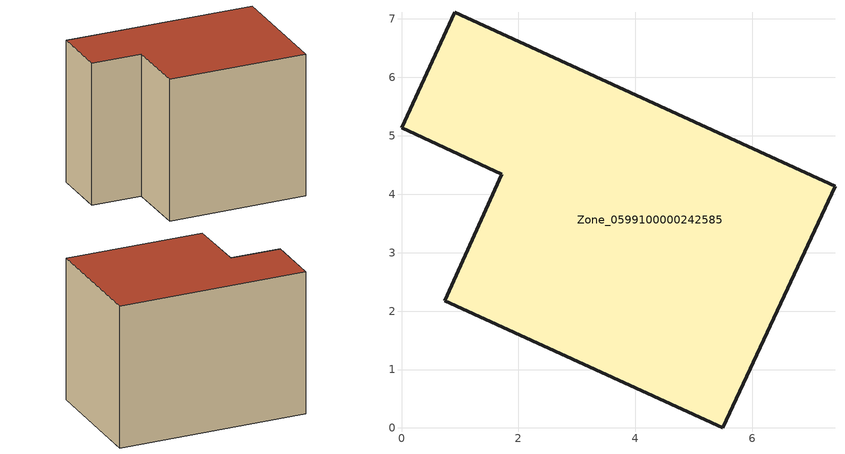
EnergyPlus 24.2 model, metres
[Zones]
Zone_0599100000242585
 floor ground (C_G): 0.91,7.12 7.42,4.14 5.5,0 0.74,2.18 1.72,4.34 0,5.14 z0
 wall outside (C_F): 7.42,4.14 0.91,7.12 0,5.14 1.72,4.34 0.74,2.18 5.5,0 7.42,4.14 z0:5.42
 roof outside (C_R): 5.5,0 7.42,4.14 0.91,7.12 0,5.14 1.72,4.34 0.74,2.18 z5.42
[BUILDING]
Pand.0599100000242585: North Axis=0; Terrain=City; Loads Convergence Tolerance Value=0.04; Temperature Convergence Tolerance Value=0.4; Solar Distribution=FullExterior; Maximum Number of Warmup Days=25; Minimum Number of Warmup Days=1
[Site:Location]
Rotterdam.The.Hague.AP_ZH_NLD Design_Conditions: Latitude=51.96; Longitude=4.45; Time Zone=1; Elevation=-4.5
[SITE:GROUNDTEMPERATURE:BUILDINGSURFACE]
18, 18, 18, 18, 18, 18, 18, 18, 18, 18, 18, 18
[MATERIAL] Thermal Absorptance=0.9; Solar Absorptance=0.7; Visible Absorptance=0.7
Name | Roughness | Thickness | Conductivity | Density | Specific Heat
G.TI.1946 | MediumSmooth | 0.15 | 1 | 540 | 1210
F.TI.1946 | Rough | 0.3 | 0.857143 | 1920 | 840
R.TI.1946 | MediumRough | 0.2 | 0.1 | 1500 | 1000
[CONSTRUCTION]
C_G: G.TI.1946
C_F: F.TI.1946
C_R: R.TI.1946
[ZONE]
Zone_0599100000242585: Type=1; Multiplier=1; Ceiling Height=Autocalculate; Volume=Autocalculate; Floor Area=autocalculate; Part of Total Floor Area=Yes
[ZONEINFILTRATION:DESIGNFLOWRATE]
Infil_Zone_0599100000242585: Zone or ZoneList or Space or SpaceList=Zone_0599100000242585; Schedule=AlwaysOn; Design Flow Rate Calculation Method=Flow/Area; Flow Rate per Floor Area=0.003; Constant Term Coefficient=1; Temperature Term Coefficient=0; Velocity Term Coefficient=0; Velocity Squared Term Coefficient=0
[HVACTEMPLATE:ZONE:IDEALLOADSAIRSYSTEM]
Zone_0599100000242585: Maximum Heating Supply Air Temperature=50; Minimum Cooling Supply Air Temperature=13; Maximum Heating Supply Air Humidity Ratio=0.0156; Minimum Cooling Supply Air Humidity Ratio=0.0077; Heating Limit=NoLimit; Cooling Limit=NoLimit; Dehumidification Control Type=ConstantSensibleHeatRatio; Cooling Sensible Heat Ratio=0.7; Dehumidification Setpoint=60; Humidification Control Type=None; Humidification Setpoint=30; Outdoor Air Method=None; Outdoor Air Flow Rate per Person=0.00944; Outdoor Air Flow Rate per Zone Floor Area=0; Outdoor Air Flow Rate per Zone=0; Demand Controlled Ventilation Type=None; Outdoor Air Economizer Type=NoEconomizer; Heat Recovery Type=None; Sensible Heat Recovery Effectiveness=0.7; Latent Heat Recovery Effectiveness=0.65
[ZONECONTROL:THERMOSTAT]
ThermostatControl_Zone_0599100000242585: Zone or ZoneList=Zone_0599100000242585; Control Type Schedule=DualSetpointControlType; Control 1=Thermostat_Zone_0599100000242585; Temperature Difference Between Cutout And Setpoint=0
[THERMOSTATSETPOINT:DUALSETPOINT]
Thermostat_Zone_0599100000242585: Heating Setpoint Temperature Schedule=HeatingSetpoint_Zone_0599100000242585; Cooling Setpoint Temperature Schedule=CoolingSetpoint_Zone_0599100000242585
[SCHEDULE:COMPACT]
HeatingSetpoint_Zone_0599100000242585: Through: 12/31, For: AllDays, Until: 24:00, 21
CoolingSetpoint_Zone_0599100000242585: Through: 12/31, For: AllDays, Until: 24:00, 24
DualSetpointControlType: Through: 12/31, For: AllDays, Until: 24:00, 4
AlwaysOn: Through: 12/31, For: AllDays, Until: 24:00, 1
